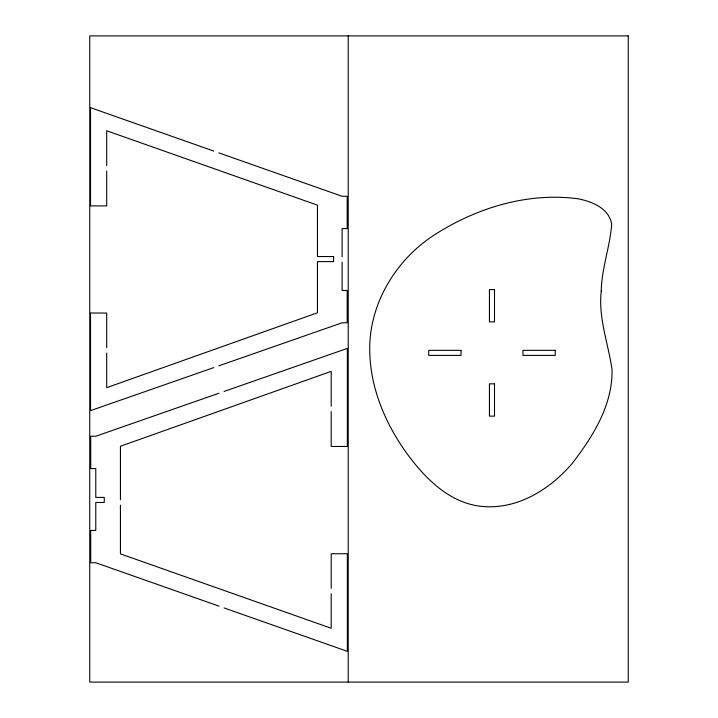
<?xml version="1.0" encoding="UTF-8"?>
<svg xmlns="http://www.w3.org/2000/svg" width="718" height="718" viewBox="0 0 718 718"><rect width="100%" height="100%" fill="white"/><g stroke="black" fill="none" stroke-linecap="round" stroke-linejoin="round"><path stroke-width="1.08" d="M213.784 367.598L90.54 410.633L90.54 312.994L106.695 313.066L106.695 347.674M218.873 365.821L342.118 322.786L347.18 322.786L347.18 290.476L342.118 290.476L342.118 262.232M219.017 393.204L95.772 436.239L90.71 436.239L90.71 468.549L95.772 468.549L95.772 497.412L104.263 497.412L104.263 502.474L95.772 502.474L95.772 530.431L90.71 530.431L90.71 562.741L95.772 562.741L219.026 606.145M224.106 391.427L347.35 348.392L347.35 446.452L331.195 446.452L331.195 411.594M213.784 151.085L90.54 107.682L90.54 205.886L106.695 205.886L106.695 171.019M218.864 152.88L342.118 196.283L347.18 196.283L347.18 228.593L342.118 228.593L342.118 256.847M224.106 607.94L347.35 651.343L347.35 553.749L331.195 553.749L331.195 588.311M348.23 35.9L348.23 682.1M331.195 406.209L331.195 371.359L120.436 446.255L120.436 499.791M331.195 593.696L331.195 628.259L120.436 553.874L120.436 505.176M106.695 165.634L106.695 130.766L317.455 205.151L317.464 256.541L333.619 256.541L333.61 261.603L317.455 261.603L317.455 312.779L106.695 387.666L106.695 353.059M601.244 290.952C598.175 317.823 608.209 343.258 612.023 369.366C612.948 404.449 593.095 436.445 572.345 463.236C550.903 488.5 519.563 508.515 485.341 506.666C451.631 505.023 426.025 479.615 407.241 453.92C385.728 424.41 370.676 389.147 369.761 352.269C368.424 306.03 394.101 262.007 432.012 236.473C474.526 208.417 526.958 191.921 578.071 198.796C592.117 201.534 608.747 208.166 611.7 223.935C610.085 246.507 601.702 268.137 601.244 290.952M628.25 35.9L89.75 35.9L89.75 682.1L628.25 682.1L628.25 35.9M494.505 289.596L489.443 289.596L489.443 321.906L494.505 321.906L494.505 289.596M461.01 350.339L428.7 350.339L428.7 355.401L461.01 355.401L461.01 350.339M555.247 350.339L522.937 350.339L522.937 355.401L555.247 355.401L555.247 350.339M494.505 383.834L489.443 383.834L489.443 416.144L494.505 416.144L494.505 383.834"/></g></svg>
